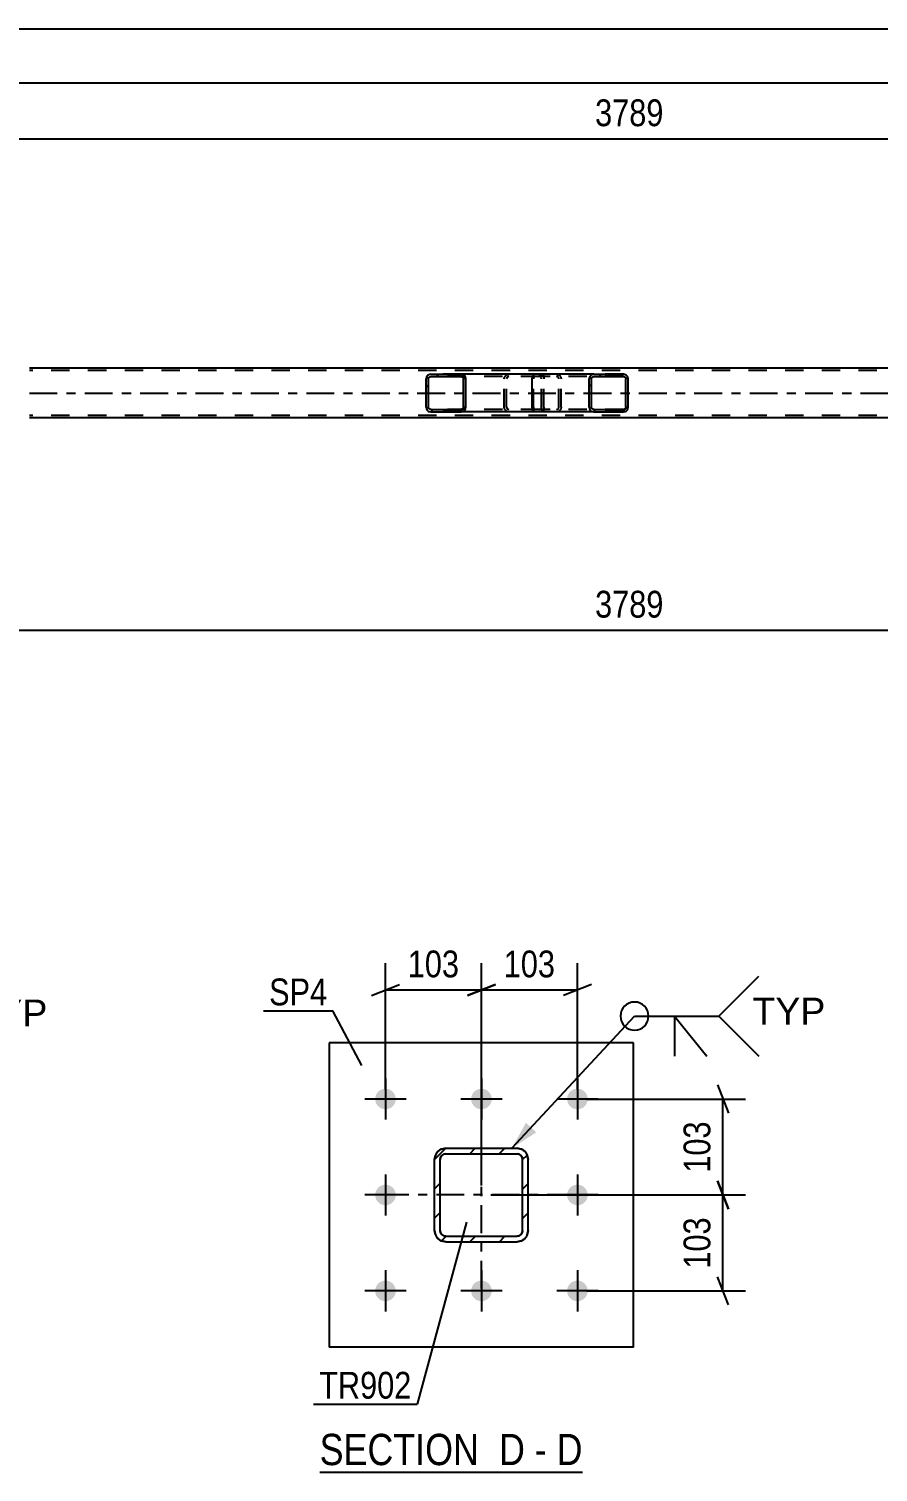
# Model space of a CAD drawing. Header units: millimetres. Extents: x 0 to 841, y 0 to 594.
# Drawn here: x 97.3 to 188, y 112.6 to 266.8 of the extents above; entities that cross this region are included whole.
import ezdxf

# ---------------------------------------------------------------- set-up
doc = ezdxf.new("R2010")
doc.units = ezdxf.units.MM
doc.linetypes.add('DXK_LINE_DOT2', pattern=[3.9198, 1.9599, -1.9599])
doc.linetypes.add('DXK_LINE_DOT3', pattern=[5.9187, 2.979, -0.9799, 0.9799, -0.9799])
doc.styles.add('Arial', font='ARIAL.TTF', dxfattribs={"height": 0.2})
doc.styles.add('Arial Narrow', font='ARIALN.TTF', dxfattribs={"height": 0.2})

# ---------------------------------------------------------------- blocks, each defined once
blk = doc.blocks.new('Unknown-275727292-14 - 5190')
at = {"color": 6, "linetype": 'Continuous'}
blk.add_line((128.34, 112.61), (156.42, 112.61), dxfattribs=at)
at = {"color": 0, "linetype": 'Continuous'}
for points in [[(146.45, 113.36), (146.45, 116.86), (128.34, 116.86), (128.34, 113.36)], [(150.27, 113.36), (150.27, 116.86), (147.5, 116.86), (147.5, 113.36)], [(152.6, 113.36), (152.6, 116.86), (151.32, 116.86), (151.32, 113.36)], [(156.42, 113.36), (156.42, 116.86), (153.65, 116.86), (153.65, 113.36)]]:
    blk.add_wipeout(points, dxfattribs=at)
at = {"color": 7, "linetype": 'Continuous', "style": 'Arial Narrow'}
for s, p in [('SECTION ', (128.34, 113.36)), ('D', (147.5, 113.36)), ('D', (153.65, 113.36)), ('-', (151.32, 113.36))]:
    blk.add_text(s, height=3.34, dxfattribs=at).set_placement(p)
blk = doc.blocks.new('Part-275727292-4285 - 4207')
at = {"color": 2, "linetype": 'Continuous'}
for p, q in [((233.32, 230.53), (97.33, 230.53)), ((233.32, 225.25), (97.33, 225.25))]:
    blk.add_line(p, q, dxfattribs=at)
at = {"color": 7, "linetype": 'DXK_LINE_DOT2'}
for p, q in [((756.24, 230.29), (97.33, 230.29)), ((756.24, 225.49), (97.33, 225.49))]:
    blk.add_line(p, q, dxfattribs=at)
at = {"color": 7, "linetype": 'DXK_LINE_DOT3'}
blk.add_line((97.33, 227.89), (756.24, 227.89), dxfattribs=at)
blk = doc.blocks.new('Part-275727292-4380 - 4207')
at = {"linetype": 'Continuous'}
h = blk.add_hatch(dxfattribs=at)
h.set_pattern_fill('', scale=0.7, style=0, pattern_type=0)
h.set_pattern_definition([(45, (143.9164, 229.5906), (-1.57154, 1.57154), [])])
h.paths.add_polyline_path([(143.96, 229.41), (143.92, 229.59), (143.81, 229.75), (143.64, 229.85), (143.44, 229.89), (140.21, 229.89), (140.01, 229.85), (139.85, 229.75), (139.74, 229.59), (139.7, 229.41), (139.7, 226.37), (139.74, 226.18), (139.85, 226.03), (140.01, 225.92), (140.21, 225.89), (143.44, 225.89), (143.64, 225.92), (143.81, 226.03), (143.92, 226.18), (143.96, 226.37)])
h.paths.add_polyline_path([(143.68, 226.28), (143.63, 226.2), (143.54, 226.15), (143.44, 226.13), (140.21, 226.13), (140.11, 226.15), (140.03, 226.2), (139.97, 226.28), (139.95, 226.37), (139.95, 229.41), (139.97, 229.5), (140.03, 229.58), (140.11, 229.63), (140.21, 229.65), (143.44, 229.65), (143.54, 229.63), (143.63, 229.58), (143.68, 229.5), (143.7, 229.41), (143.7, 226.37)])
at = {"color": 2, "linetype": 'Continuous'}
for p, q in [((140.21, 229.89), (140.01, 229.85)), ((140.21, 229.89), (143.44, 229.89)), ((151.31, 229.89), (143.44, 229.89)), ((143.64, 229.85), (143.44, 229.89)), ((139.74, 229.59), (139.7, 229.41)), ((139.7, 226.37), (139.7, 229.41)), ((139.95, 229.41), (139.97, 229.5)), ((139.95, 226.37), (139.95, 229.41)), ((139.97, 229.5), (140.03, 229.58)), ((140.03, 229.58), (140.11, 229.63)), ((140.11, 229.63), (140.21, 229.65)), ((140.21, 229.65), (143.44, 229.65)), ((143.44, 229.65), (143.54, 229.63)), ((143.54, 229.63), (143.63, 229.58)), ((143.63, 229.58), (143.68, 229.5)), ((143.68, 229.5), (143.7, 229.41)), ((143.7, 226.37), (143.7, 229.41)), ((143.96, 229.41), (143.92, 229.59)), ((143.96, 226.37), (143.96, 229.41)), ((139.7, 226.37), (139.74, 226.18)), ((139.97, 226.28), (139.95, 226.37)), ((140.03, 226.2), (139.97, 226.28)), ((140.01, 225.92), (140.21, 225.89)), ((140.11, 226.15), (140.03, 226.2)), ((140.21, 226.13), (140.11, 226.15)), ((140.21, 226.13), (143.44, 226.13)), ((140.21, 225.89), (143.44, 225.89)), ((143.54, 226.15), (143.44, 226.13)), ((143.44, 225.89), (143.64, 225.92)), ((151.31, 225.89), (143.44, 225.89)), ((143.63, 226.2), (143.54, 226.15)), ((143.68, 226.28), (143.63, 226.2)), ((143.7, 226.37), (143.68, 226.28)), ((143.92, 226.18), (143.96, 226.37))]:
    blk.add_line(p, q, dxfattribs=at)
at = {"color": 7, "linetype": 'DXK_LINE_DOT2'}
for p, q in [((143.44, 229.89), (140.21, 229.89)), ((148.36, 229.85), (148.56, 229.89)), ((151.79, 229.89), (148.56, 229.89)), ((151.79, 229.89), (151.99, 229.85)), ((151.79, 229.65), (140.21, 229.65)), ((148.05, 229.41), (148.09, 229.59)), ((148.05, 226.37), (148.05, 229.41)), ((148.32, 229.5), (148.3, 229.41)), ((148.3, 226.37), (148.3, 229.41)), ((148.38, 229.58), (148.32, 229.5)), ((148.46, 229.63), (148.38, 229.58)), ((148.56, 229.65), (148.46, 229.63)), ((151.89, 229.63), (151.79, 229.65)), ((151.97, 229.58), (151.89, 229.63)), ((152.03, 229.5), (151.97, 229.58)), ((152.05, 229.41), (152.03, 229.5)), ((152.05, 226.37), (152.05, 229.41)), ((152.27, 229.59), (152.3, 229.41)), ((152.3, 226.37), (152.3, 229.41)), ((151.79, 226.13), (140.21, 226.13)), ((143.44, 225.89), (140.21, 225.89)), ((148.09, 226.18), (148.05, 226.37)), ((148.3, 226.37), (148.32, 226.28)), ((148.32, 226.28), (148.38, 226.2)), ((148.56, 225.89), (148.36, 225.92)), ((148.38, 226.2), (148.46, 226.15)), ((148.46, 226.15), (148.56, 226.13)), ((151.79, 225.89), (148.56, 225.89)), ((151.79, 226.13), (151.89, 226.15)), ((151.99, 225.92), (151.79, 225.89)), ((151.89, 226.15), (151.97, 226.2)), ((151.97, 226.2), (152.03, 226.28)), ((152.03, 226.28), (152.05, 226.37)), ((152.3, 226.37), (152.27, 226.18))]:
    blk.add_line(p, q, dxfattribs=at)
at = {"color": 2, "linetype": 'Continuous'}
for centre, start, end in [((140.19, 229.39), 110.7583, 155.68), ((143.46, 229.39), 24.32, 69.2417), ((140.19, 226.39), 204.32, 249.2417), ((143.46, 226.39), 290.7583, 335.68)]:
    blk.add_arc(centre, 0.496, start, end, dxfattribs=at)
at = {"color": 7, "linetype": 'DXK_LINE_DOT2'}
for centre, start, end in [((148.54, 229.39), 110.7583, 155.6801), ((151.81, 229.39), 24.3199, 69.2417), ((148.54, 226.39), 204.3199, 249.2417), ((151.81, 226.39), 290.7583, 335.6801)]:
    blk.add_arc(centre, 0.496, start, end, dxfattribs=at)
blk = doc.blocks.new('Part-275727292-4409 - 4207')
at = {"linetype": 'Continuous'}
h = blk.add_hatch(dxfattribs=at)
h.set_pattern_fill('', scale=0.7, style=0, pattern_type=0)
h.set_pattern_definition([(45, (161.2616, 229.5906), (-1.57154, 1.57154), [])])
h.paths.add_polyline_path([(161.3, 229.41), (161.26, 229.59), (161.15, 229.75), (160.99, 229.85), (160.8, 229.89), (157.61, 229.89), (157.42, 229.85), (157.26, 229.75), (157.15, 229.59), (157.11, 229.41), (157.11, 226.37), (157.15, 226.18), (157.26, 226.03), (157.42, 225.92), (157.61, 225.89), (160.8, 225.89), (160.99, 225.92), (161.15, 226.03), (161.26, 226.18), (161.3, 226.37)])
h.paths.add_polyline_path([(161.03, 226.28), (160.97, 226.2), (160.89, 226.15), (160.8, 226.13), (157.61, 226.13), (157.52, 226.15), (157.44, 226.2), (157.38, 226.28), (157.36, 226.37), (157.36, 229.41), (157.38, 229.5), (157.44, 229.58), (157.52, 229.63), (157.61, 229.65), (160.8, 229.65), (160.89, 229.63), (160.97, 229.58), (161.03, 229.5), (161.05, 229.41), (161.05, 226.37)])
at = {"color": 2, "linetype": 'Continuous'}
for p, q in [((151.06, 229.59), (151.12, 229.75)), ((151.12, 229.75), (151.21, 229.85)), ((151.21, 229.85), (151.31, 229.89)), ((157.61, 229.89), (151.31, 229.89)), ((157.61, 229.89), (157.42, 229.85)), ((157.61, 229.89), (160.8, 229.89)), ((160.99, 229.85), (160.8, 229.89)), ((151.04, 229.41), (151.06, 229.59)), ((151.04, 226.37), (151.04, 229.41)), ((157.15, 229.59), (157.11, 229.41)), ((157.11, 226.37), (157.11, 229.41)), ((157.36, 229.41), (157.38, 229.5)), ((157.36, 226.37), (157.36, 229.41)), ((157.38, 229.5), (157.44, 229.58)), ((157.44, 229.58), (157.52, 229.63)), ((157.52, 229.63), (157.61, 229.65)), ((157.61, 229.65), (160.8, 229.65)), ((160.8, 229.65), (160.89, 229.63)), ((160.89, 229.63), (160.97, 229.58)), ((160.97, 229.58), (161.03, 229.5)), ((161.03, 229.5), (161.05, 229.41)), ((161.05, 226.37), (161.05, 229.41)), ((161.3, 229.41), (161.26, 229.59)), ((161.3, 226.37), (161.3, 229.41)), ((151.06, 226.18), (151.04, 226.37)), ((151.12, 226.03), (151.06, 226.18)), ((151.21, 225.92), (151.12, 226.03)), ((151.31, 225.89), (151.21, 225.92)), ((157.61, 225.89), (151.31, 225.89)), ((157.11, 226.37), (157.15, 226.18)), ((157.38, 226.28), (157.36, 226.37)), ((157.44, 226.2), (157.38, 226.28)), ((157.42, 225.92), (157.61, 225.89)), ((157.52, 226.15), (157.44, 226.2)), ((157.61, 226.13), (157.52, 226.15)), ((157.61, 226.13), (160.8, 226.13)), ((157.61, 225.89), (160.8, 225.89)), ((160.89, 226.15), (160.8, 226.13)), ((160.8, 225.89), (160.99, 225.92)), ((160.97, 226.2), (160.89, 226.15)), ((161.03, 226.28), (160.97, 226.2)), ((161.05, 226.37), (161.03, 226.28)), ((161.26, 226.18), (161.3, 226.37))]:
    blk.add_line(p, q, dxfattribs=at)
at = {"color": 7, "linetype": 'DXK_LINE_DOT2'}
for p, q in [((152.3, 229.65), (152.3, 229.89)), ((153.65, 229.89), (153.84, 229.85)), ((160.8, 229.89), (157.61, 229.89)), ((151.19, 229.5), (151.18, 229.41)), ((151.18, 226.37), (151.18, 229.41)), ((151.22, 229.58), (151.19, 229.5)), ((151.26, 229.63), (151.22, 229.58)), ((151.31, 229.65), (151.26, 229.63)), ((160.8, 229.65), (151.31, 229.65)), ((153.74, 229.63), (153.65, 229.65)), ((153.82, 229.58), (153.74, 229.63)), ((153.88, 229.5), (153.82, 229.58)), ((153.9, 229.41), (153.88, 229.5)), ((153.9, 226.37), (153.9, 229.41)), ((154.11, 229.59), (154.15, 229.41)), ((154.15, 226.37), (154.15, 229.41)), ((151.18, 226.37), (151.19, 226.28)), ((151.19, 226.28), (151.22, 226.2)), ((151.22, 226.2), (151.26, 226.15)), ((151.26, 226.15), (151.31, 226.13)), ((160.8, 226.13), (151.31, 226.13)), ((153.65, 225.89), (151.31, 225.89)), ((152.3, 225.89), (152.3, 226.13)), ((153.65, 226.13), (153.74, 226.15)), ((153.84, 225.92), (153.65, 225.89)), ((153.74, 226.15), (153.82, 226.2)), ((153.82, 226.2), (153.88, 226.28)), ((153.88, 226.28), (153.9, 226.37)), ((154.15, 226.37), (154.11, 226.18)), ((160.8, 225.89), (157.61, 225.89))]:
    blk.add_line(p, q, dxfattribs=at)
for centre, start, end in [((153.66, 229.39), 23.8494, 68.8059), ((153.66, 226.38), 291.1941, 336.1506)]:
    blk.add_arc(centre, 0.492, start, end, dxfattribs=at)
at = {"color": 2, "linetype": 'Continuous'}
for centre, start, end in [((157.6, 229.39), 111.1941, 156.1506), ((160.81, 229.39), 23.8494, 68.8059), ((157.6, 226.38), 203.8494, 248.8059), ((160.81, 226.38), 291.1941, 336.1506)]:
    blk.add_arc(centre, 0.492, start, end, dxfattribs=at)
blk = doc.blocks.new('Part-275727292-5282 - 5190')
at = {"color": 2, "linetype": 'Continuous'}
for p, q in [((161.87, 158.47), (129.37, 158.47)), ((129.37, 158.47), (129.37, 125.97)), ((161.87, 125.97), (161.87, 158.47)), ((161.87, 125.97), (129.37, 125.97))]:
    blk.add_line(p, q, dxfattribs=at)
blk = doc.blocks.new('Bolt-275727292-5250 - 5190')
at = {"linetype": 'Continuous'}
for points in [[(135.37, 151.37, -1), (135.37, 153.57, -1)], [(145.62, 151.37, -1), (145.62, 153.57, -1)], [(155.87, 151.37, -1), (155.87, 153.57, -1)], [(135.37, 141.12, -1), (135.37, 143.32, -1)], [(155.87, 141.12, -1), (155.87, 143.32, -1)], [(135.37, 130.87, -1), (135.37, 133.07, -1)], [(145.62, 130.87, -1), (145.62, 133.07, -1)], [(155.87, 130.87, -1), (155.87, 133.07, -1)]]:
    blk.add_hatch(color=1, dxfattribs=at).paths.add_polyline_path(points)
at = {"color": 1, "linetype": 'Continuous'}
for p, q in [((135.37, 154.67), (135.37, 150.27)), ((145.62, 154.67), (145.62, 150.27)), ((155.87, 154.67), (155.87, 150.27)), ((137.57, 152.47), (133.17, 152.47)), ((147.82, 152.47), (143.42, 152.47)), ((158.07, 152.47), (153.67, 152.47)), ((135.37, 144.42), (135.37, 140.02)), ((155.87, 144.42), (155.87, 140.02)), ((137.57, 142.22), (133.17, 142.22)), ((158.07, 142.22), (153.67, 142.22)), ((135.37, 134.17), (135.37, 129.77)), ((145.62, 134.17), (145.62, 129.77)), ((155.87, 134.17), (155.87, 129.77)), ((137.57, 131.97), (133.17, 131.97)), ((147.82, 131.97), (143.42, 131.97)), ((158.07, 131.97), (153.67, 131.97))]:
    blk.add_line(p, q, dxfattribs=at)
blk = doc.blocks.new('Part-275727292-5277 - 5190')
at = {"linetype": 'Continuous'}
h = blk.add_hatch(dxfattribs=at)
h.set_pattern_fill('', scale=0.7, style=0, pattern_type=0)
h.set_pattern_definition([(45, (141.8156, 147.2162), (-1.57154, 1.57154), [])])
h.paths.add_polyline_path([(149.42, 147.22), (141.82, 147.22), (141.36, 147.12), (140.97, 146.86), (140.71, 146.48), (140.62, 146.02), (140.62, 138.42), (140.71, 137.96), (140.97, 137.57), (141.36, 137.31), (141.82, 137.22), (149.42, 137.22), (149.87, 137.31), (150.26, 137.57), (150.52, 137.96), (150.62, 138.42), (150.62, 146.02), (150.52, 146.48), (150.26, 146.86), (149.87, 147.12)])
h.paths.add_polyline_path([(149.97, 146.25), (150.02, 146.02), (150.02, 138.42), (149.97, 138.19), (149.84, 137.99), (149.65, 137.86), (149.42, 137.82), (141.82, 137.82), (141.59, 137.86), (141.39, 137.99), (141.26, 138.19), (141.22, 138.42), (141.22, 146.02), (141.26, 146.25), (141.39, 146.44), (141.59, 146.57), (141.82, 146.62), (149.42, 146.62), (149.65, 146.57), (149.84, 146.44)])
at = {"color": 7, "linetype": 'DXK_LINE_DOT3'}
for p, q in [((145.62, 132.22), (145.62, 152.22)), ((155.62, 142.22), (135.62, 142.22))]:
    blk.add_line(p, q, dxfattribs=at)
at = {"color": 7, "linetype": 'DXK_LINE_DOT2'}
for p, q in [((141.36, 147.12), (141.82, 147.22)), ((141.59, 146.57), (141.39, 146.44)), ((141.82, 146.62), (141.59, 146.57)), ((141.82, 147.22), (149.42, 147.22)), ((141.82, 146.62), (149.42, 146.62)), ((149.42, 147.22), (149.87, 147.12)), ((149.65, 146.57), (149.42, 146.62)), ((149.84, 146.44), (149.65, 146.57)), ((140.62, 146.02), (140.71, 146.48)), ((140.62, 138.42), (140.62, 146.02)), ((141.26, 146.25), (141.22, 146.02)), ((141.22, 138.42), (141.22, 146.02)), ((141.39, 146.44), (141.26, 146.25)), ((149.97, 146.25), (149.84, 146.44)), ((150.02, 146.02), (149.97, 146.25)), ((150.02, 138.42), (150.02, 146.02)), ((150.52, 146.48), (150.62, 146.02)), ((150.62, 138.42), (150.62, 146.02)), ((140.71, 137.96), (140.62, 138.42)), ((141.22, 138.42), (141.26, 138.19)), ((141.26, 138.19), (141.39, 137.99)), ((141.82, 137.22), (141.36, 137.31)), ((141.39, 137.99), (141.59, 137.86)), ((141.59, 137.86), (141.82, 137.82)), ((141.82, 137.82), (149.42, 137.82)), ((149.42, 137.82), (149.65, 137.86)), ((149.87, 137.31), (149.42, 137.22)), ((149.65, 137.86), (149.84, 137.99)), ((149.84, 137.99), (149.97, 138.19)), ((149.97, 138.19), (150.02, 138.42)), ((150.62, 138.42), (150.52, 137.96)), ((141.82, 137.22), (149.42, 137.22))]:
    blk.add_line(p, q, dxfattribs=at)
at = {"color": 2, "linetype": 'Continuous'}
for p, q in [((141.82, 147.22), (141.36, 147.12)), ((141.39, 146.44), (141.59, 146.57)), ((141.59, 146.57), (141.82, 146.62)), ((141.82, 147.22), (149.42, 147.22)), ((141.82, 146.62), (149.42, 146.62)), ((149.87, 147.12), (149.42, 147.22)), ((149.42, 146.62), (149.65, 146.57)), ((149.65, 146.57), (149.84, 146.44)), ((140.71, 146.48), (140.62, 146.02)), ((140.62, 138.42), (140.62, 146.02)), ((141.22, 146.02), (141.26, 146.25)), ((141.22, 138.42), (141.22, 146.02)), ((141.26, 146.25), (141.39, 146.44)), ((149.84, 146.44), (149.97, 146.25)), ((149.97, 146.25), (150.02, 146.02)), ((150.02, 138.42), (150.02, 146.02)), ((150.62, 146.02), (150.52, 146.48)), ((150.62, 138.42), (150.62, 146.02)), ((140.62, 138.42), (140.71, 137.96)), ((141.26, 138.19), (141.22, 138.42)), ((141.39, 137.99), (141.26, 138.19)), ((141.36, 137.31), (141.82, 137.22)), ((141.59, 137.86), (141.39, 137.99)), ((141.82, 137.82), (141.59, 137.86)), ((141.82, 137.82), (149.42, 137.82)), ((149.65, 137.86), (149.42, 137.82)), ((149.42, 137.22), (149.87, 137.31)), ((149.84, 137.99), (149.65, 137.86)), ((149.97, 138.19), (149.84, 137.99)), ((150.02, 138.42), (149.97, 138.19)), ((150.52, 137.96), (150.62, 138.42)), ((141.82, 137.22), (149.42, 137.22))]:
    blk.add_line(p, q, dxfattribs=at)
at = {"color": 7, "linetype": 'DXK_LINE_DOT2'}
for centre, start, end in [((141.82, 146.02), 112.5, 157.5), ((149.42, 146.02), 22.5, 67.5), ((141.82, 138.42), 202.5, 247.5), ((149.42, 138.42), 292.5, 337.5)]:
    blk.add_arc(centre, 1.2, start, end, dxfattribs=at)
at = {"color": 2, "linetype": 'Continuous'}
for centre, start, end in [((141.82, 146.02), 112.5, 157.5), ((149.42, 146.02), 22.5, 67.5), ((141.82, 138.42), 202.5, 247.5), ((149.42, 138.42), 292.5, 337.5)]:
    blk.add_arc(centre, 1.2, start, end, dxfattribs=at)
blk = doc.blocks.new('StraightDimension-275727292-4506 - 4207')
at = {"color": 7, "linetype": 'Continuous'}
blk.add_line((88.71, 261.04), (764.86, 261.04), dxfattribs=at)
blk = doc.blocks.new('StraightDimension-275727292-4556 - 4207')
at = {"color": 7, "linetype": 'Continuous'}
for p, q in [((88.71, 220.39), (88.71, 199.42)), ((234.12, 215.85), (234.12, 193.93)), ((90.21, 203.15), (87.21, 201.95)), ((88.71, 202.55), (234.12, 202.55)), ((232.62, 201.95), (235.62, 203.15))]:
    blk.add_line(p, q, dxfattribs=at)
at = {"color": 0}
blk.add_wipeout([(165.67, 203.3), (165.67, 207.5), (157.16, 207.5), (157.16, 203.3)], dxfattribs=at)
at = {"color": 0, "linetype": 'Continuous'}
for points in [[(88.11, 201.85), (83.91, 201.85), (83.91, 198.82), (88.11, 198.82)], [(233.52, 201.85), (229.32, 201.85), (229.32, 193.33), (233.52, 193.33)]]:
    blk.add_wipeout(points, dxfattribs=at)
at = {"color": 3, "style": 'Arial Narrow'}
blk.add_text('3789', height=2.863, dxfattribs=at).set_placement((157.76, 203.9))
at = {"color": 3, "linetype": 'Continuous', "style": 'Arial Narrow'}
for s, height, p in [('0', 2.86, (87.51, 199.42)), ('3789', 2.863, (232.92, 193.93))]:
    blk.add_text(s, height=height, rotation=90.0002, dxfattribs=at).set_placement(p)
blk = doc.blocks.new('StraightDimension-275727292-4564 - 4207')
at = {"color": 7, "linetype": 'Continuous'}
blk.add_line((88.07, 266.8), (765.5, 266.8), dxfattribs=at)
blk = doc.blocks.new('StraightDimension-275727292-4600 - 4207')
at = {"color": 7, "linetype": 'Continuous'}
for p, q in [((88.71, 235.39), (88.71, 257.9)), ((234.12, 239.93), (234.12, 257.9)), ((90.21, 255.65), (87.21, 254.45)), ((88.71, 255.05), (234.12, 255.05)), ((232.62, 254.45), (235.62, 255.65))]:
    blk.add_line(p, q, dxfattribs=at)
at = {"color": 0}
blk.add_wipeout([(165.67, 255.8), (165.67, 260), (157.16, 260), (157.16, 255.8)], dxfattribs=at)
at = {"color": 3, "style": 'Arial Narrow'}
blk.add_text('3789', height=2.863, dxfattribs=at).set_placement((157.76, 256.4))
blk = doc.blocks.new('StraightDimension-275727292-17347 - 5190')
at = {"color": 7, "linetype": 'Continuous'}
for p, q in [((145.62, 143.22), (145.62, 166.97)), ((155.87, 153.47), (155.87, 166.97)), ((144.12, 163.52), (147.12, 164.72)), ((145.62, 164.12), (155.87, 164.12)), ((157.37, 164.72), (154.37, 163.52))]:
    blk.add_line(p, q, dxfattribs=at)
at = {"color": 0}
blk.add_wipeout([(154.08, 164.87), (154.08, 169.07), (147.4, 169.07), (147.4, 164.87)], dxfattribs=at)
at = {"color": 3, "style": 'Arial Narrow'}
blk.add_text('103', height=2.863, dxfattribs=at).set_placement((148, 165.47))
blk = doc.blocks.new('StraightDimension-275727292-17348 - 5190')
at = {"color": 7, "linetype": 'Continuous'}
for p, q in [((135.37, 153.47), (135.37, 166.97)), ((145.62, 143.22), (145.62, 166.97)), ((133.87, 163.52), (136.87, 164.72)), ((135.37, 164.12), (145.62, 164.12)), ((147.12, 164.72), (144.12, 163.52))]:
    blk.add_line(p, q, dxfattribs=at)
at = {"color": 0}
blk.add_wipeout([(143.83, 164.87), (143.83, 169.07), (137.15, 169.07), (137.15, 164.87)], dxfattribs=at)
at = {"color": 3, "style": 'Arial Narrow'}
blk.add_text('103', height=2.863, dxfattribs=at).set_placement((137.75, 165.47))
blk = doc.blocks.new('StraightDimension-275727292-17419 - 5190')
at = {"color": 7, "linetype": 'Continuous'}
for p, q in [((170.82, 153.97), (172.02, 150.97)), ((156.87, 152.47), (173.82, 152.47)), ((171.42, 142.22), (171.42, 152.47)), ((172.02, 140.72), (170.82, 143.72)), ((146.62, 142.22), (173.82, 142.22))]:
    blk.add_line(p, q, dxfattribs=at)
at = {"color": 0}
blk.add_wipeout([(170.67, 150.68), (166.47, 150.68), (166.47, 144), (170.67, 144)], dxfattribs=at)
at = {"color": 3, "style": 'Arial Narrow'}
blk.add_text('103', height=2.863, rotation=90.0002, dxfattribs=at).set_placement((170.07, 144.6))
blk = doc.blocks.new('StraightDimension-275727292-17420 - 5190')
at = {"color": 7, "linetype": 'Continuous'}
for p, q in [((170.82, 143.72), (172.02, 140.72)), ((146.62, 142.22), (173.82, 142.22)), ((171.42, 131.97), (171.42, 142.22)), ((172.02, 130.47), (170.82, 133.47)), ((156.87, 131.97), (173.82, 131.97))]:
    blk.add_line(p, q, dxfattribs=at)
at = {"color": 0}
blk.add_wipeout([(170.67, 140.43), (166.47, 140.43), (166.47, 133.75), (170.67, 133.75)], dxfattribs=at)
at = {"color": 3, "style": 'Arial Narrow'}
blk.add_text('103', height=2.863, rotation=90.0002, dxfattribs=at).set_placement((170.07, 134.35))
blk = doc.blocks.new('WeldMark-275727292-5174 - 4971')
at = {"linetype": 'Continuous'}
blk.add_hatch(color=30, dxfattribs=at).paths.add_polyline_path([(67.28, 148.14), (64.65, 146.51), (66.21, 149.18)])
at = {"color": 30, "linetype": 'Continuous'}
for p, q in [((64.65, 146.51), (78.87, 161.13)), ((78.87, 161.13), (87.87, 161.13))]:
    blk.add_line(p, q, dxfattribs=at)
at = {"color": 3, "linetype": 'Continuous'}
for q in [(86.58, 156.84), (83.16, 156.84)]:
    blk.add_line((83.16, 161.13), q, dxfattribs=at)
for start, end in [(90, 270), (270, 90)]:
    blk.add_arc((78.87, 161.13), 1.5, start, end, dxfattribs=at)
at = {"color": 0, "linetype": 'Continuous'}
blk.add_wipeout([(99.25, 160.23), (99.25, 163.23), (91.47, 163.23), (91.47, 160.23)], dxfattribs=at)
blk.add_wipeout([(99.25, 160.23), (99.25, 163.23), (91.47, 163.23), (91.47, 160.23)], dxfattribs=at)
at = {"color": 3, "linetype": 'Continuous'}
for q in [(92.16, 165.41), (92.16, 156.84)]:
    blk.add_line((87.87, 161.13), q, dxfattribs=at)
at = {"color": 3, "linetype": 'Continuous', "style": 'Arial'}
blk.add_text('TYP', height=2.865, dxfattribs=at).set_placement((91.47, 160.23))
blk = doc.blocks.new('Mark-275727292-5278 - 5190')
at = {"color": 0}
blk.add_wipeout([(129.15, 162.48), (129.15, 165.48), (122.94, 165.48), (122.94, 162.48)], dxfattribs=at)
blk.add_wipeout([(129.15, 162.48), (129.15, 165.48), (122.94, 165.48), (122.94, 162.48)], dxfattribs=at)
at = {"color": 30, "linetype": 'Continuous'}
for p in [(122.34, 161.88), (132.83, 156.05)]:
    blk.add_line(p, (129.75, 161.88), dxfattribs=at)
at = {"color": 3, "style": 'Arial Narrow'}
blk.add_text('SP4', height=2.863, dxfattribs=at).set_placement((122.94, 162.48))
blk = doc.blocks.new('WeldMark-275727292-5375 - 5190')
at = {"linetype": 'Continuous'}
blk.add_hatch(color=30, dxfattribs=at).paths.add_polyline_path([(151.47, 148.91), (148.88, 147.22), (150.37, 149.93)])
at = {"color": 30, "linetype": 'Continuous'}
for p, q in [((148.88, 147.22), (161.97, 161.33)), ((161.97, 161.33), (170.97, 161.33))]:
    blk.add_line(p, q, dxfattribs=at)
at = {"color": 3, "linetype": 'Continuous'}
for q in [(169.68, 157.04), (166.25, 157.04)]:
    blk.add_line((166.25, 161.33), q, dxfattribs=at)
for start, end in [(90, 270), (270, 90)]:
    blk.add_arc((161.97, 161.33), 1.5, start, end, dxfattribs=at)
at = {"color": 0, "linetype": 'Continuous'}
blk.add_wipeout([(182.34, 160.43), (182.34, 163.43), (174.57, 163.43), (174.57, 160.43)], dxfattribs=at)
blk.add_wipeout([(182.34, 160.43), (182.34, 163.43), (174.57, 163.43), (174.57, 160.43)], dxfattribs=at)
at = {"color": 3, "linetype": 'Continuous'}
for q in [(175.25, 165.61), (175.25, 157.04)]:
    blk.add_line((170.97, 161.33), q, dxfattribs=at)
at = {"color": 3, "linetype": 'Continuous', "style": 'Arial'}
blk.add_text('TYP', height=2.865, dxfattribs=at).set_placement((174.57, 160.43))
blk = doc.blocks.new('Mark-275727292-17495 - 5190')
at = {"color": 0}
blk.add_wipeout([(138.15, 120.46), (138.15, 123.46), (128.29, 123.46), (128.29, 120.46)], dxfattribs=at)
blk.add_wipeout([(138.15, 120.46), (138.15, 123.46), (128.29, 123.46), (128.29, 120.46)], dxfattribs=at)
at = {"color": 30, "linetype": 'Continuous'}
for p in [(144.03, 139.32), (127.69, 119.86)]:
    blk.add_line(p, (138.75, 119.86), dxfattribs=at)
at = {"color": 3, "style": 'Arial Narrow'}
blk.add_text('TR902', height=2.863, dxfattribs=at).set_placement((128.29, 120.46))

msp = doc.modelspace()

# ---------------------------------------------------------------- block references
for name in ['StraightDimension-275727292-4506 - 4207', 'Part-275727292-4285 - 4207', 'Part-275727292-4380 - 4207', 'Part-275727292-4409 - 4207', 'StraightDimension-275727292-4556 - 4207', 'WeldMark-275727292-5174 - 4971', 'Part-275727292-5282 - 5190', 'Bolt-275727292-5250 - 5190', 'Part-275727292-5277 - 5190', 'Unknown-275727292-14 - 5190']:
    msp.add_blockref(name, (0, 0))

# ---------------------------------------------------------------- next in the draw order: block references
for name in ['StraightDimension-275727292-4564 - 4207', 'StraightDimension-275727292-17347 - 5190', 'Mark-275727292-5278 - 5190', 'Mark-275727292-17495 - 5190']:
    msp.add_blockref(name, (0, 0))

# ---------------------------------------------------------------- next in the draw order: block references
for name in ['StraightDimension-275727292-4600 - 4207', 'StraightDimension-275727292-17348 - 5190']:
    msp.add_blockref(name, (0, 0))

# ---------------------------------------------------------------- next in the draw order: block references
msp.add_blockref('StraightDimension-275727292-17419 - 5190', (0, 0))

# ---------------------------------------------------------------- next in the draw order: block references
for name in ['WeldMark-275727292-5375 - 5190', 'StraightDimension-275727292-17420 - 5190']:
    msp.add_blockref(name, (0, 0))

doc.saveas('drawing.dxf')
